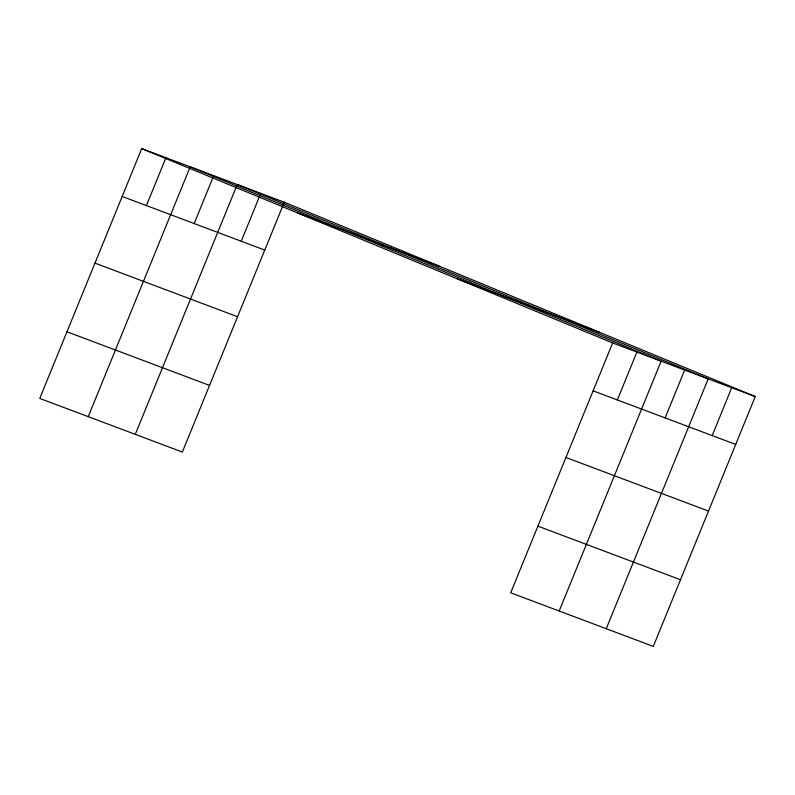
<?xml version="1.0" encoding="UTF-8"?>
<svg xmlns="http://www.w3.org/2000/svg" width="795" height="795" viewBox="0 0 795 795"><rect width="100%" height="100%" fill="white"/><g stroke="black" fill="none" stroke-linecap="round" stroke-linejoin="round"><path stroke-width="1.19" d="M284.302 202.208L141.709 148.605L39.75 398.434L182.343 452.047L284.302 202.208L755.25 396.566L653.291 646.395L510.698 592.792L612.657 342.953L755.25 396.566M146.409 205.587L165.946 157.718M88.235 416.659L190.184 166.831L661.132 361.188L559.183 611.017M194.179 223.554L213.716 175.675M135.289 434.348L237.248 184.52L708.196 378.877L606.237 628.706M241.233 241.243L260.77 193.364M617.357 399.945L636.894 352.066M665.127 417.902L684.664 370.033M712.181 435.6L731.718 387.722M297.121 212.742L439.715 266.345M457.244 278.816L599.837 332.429M122.172 196.474L264.765 250.087M593.12 390.832L735.713 444.445M94.973 263.125L237.566 316.728M565.921 457.483L708.514 511.086M66.949 331.783L209.542 385.396M537.897 526.141L680.49 579.754M141.709 148.605L612.657 342.953"/></g></svg>
